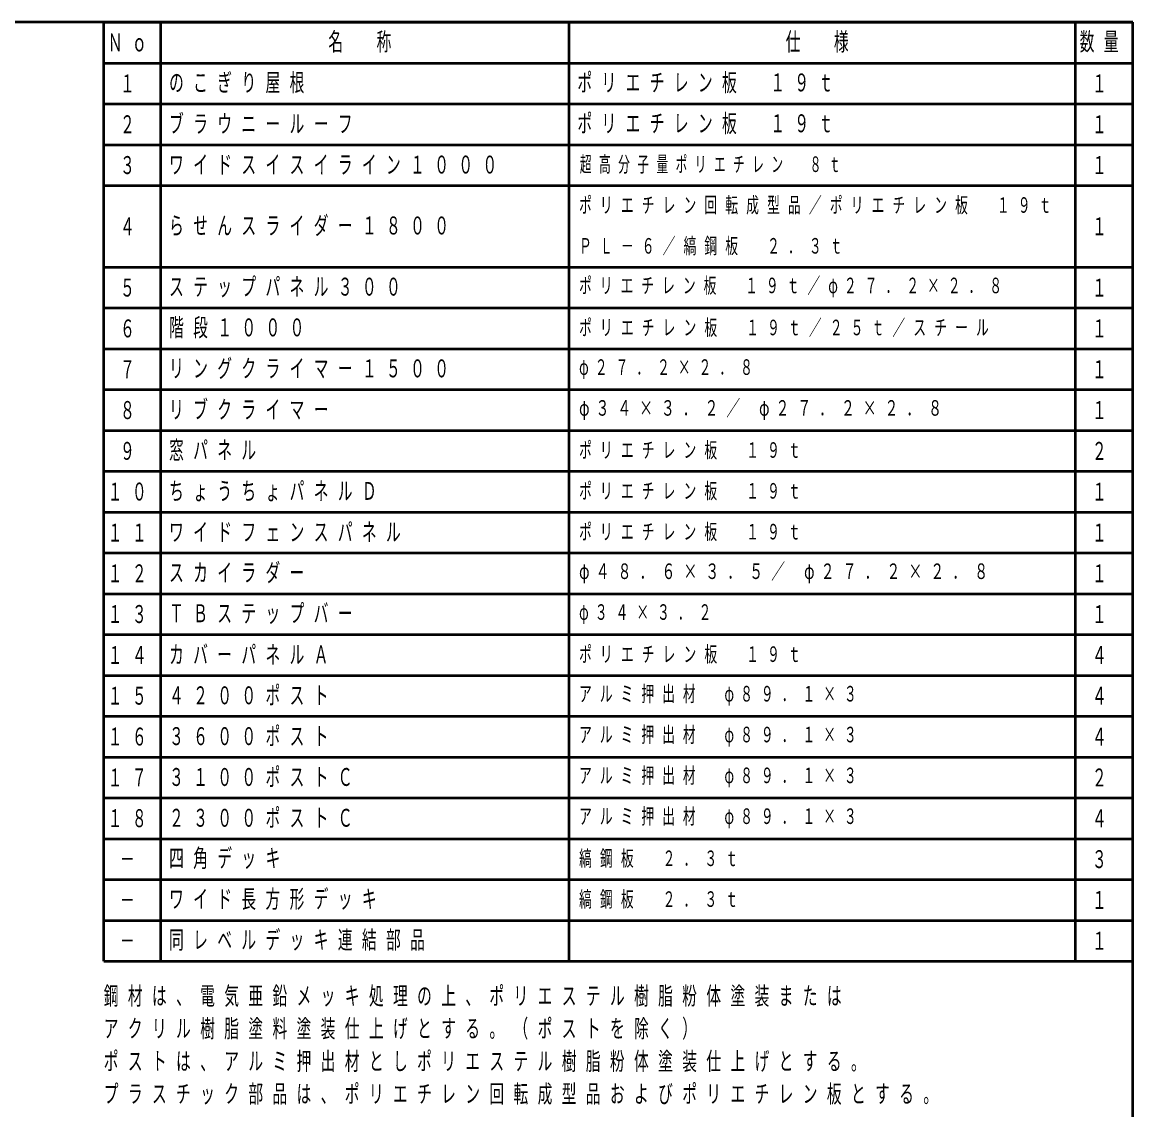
# Model space of a CAD drawing. Units: millimetres on the paper. Extents: x -385 to 0, y -594 to 267.
# Drawn here: x -136 to 0, y 133.8 to 267 of the extents above; entities that cross this region are included whole.
import ezdxf
from ezdxf.enums import TextEntityAlignment as Align

# ---------------------------------------------------------------- set-up
doc = ezdxf.new("R2010")
doc.units = ezdxf.units.MM
doc.layers.add('LY_1', color=140, linetype='Continuous', lineweight=50)
doc.styles.add('ＭＳ ゴシック', font='')
doc.styles.get('ＭＳ ゴシック').set_extended_font_data('MS Gothic')

msp = doc.modelspace()

# ---------------------------------------------------------------- linework, layer by layer
at = {"layer": 'LY_1', "color": 7}
for p, q in [((0, 267), (-385, 267)), ((0, 0), (0, 267))]:
    msp.add_line(p, q, dxfattribs=at)
at = {"layer": 'LY_1'}
for p, q in [((-126, 267), (0, 267)), ((-126, 152), (-126, 267)), ((-119, 152), (-119, 267)), ((-69, 152), (-69, 267)), ((-7, 152), (-7, 267)), ((0, 152), (0, 267)), ((-126, 262), (0, 262)), ((-126, 257), (0, 257)), ((-126, 252), (0, 252)), ((-126, 247), (0, 247)), ((-126, 237), (0, 237)), ((-126, 232), (0, 232)), ((-126, 227), (0, 227)), ((-126, 222), (0, 222)), ((-126, 217), (0, 217)), ((-126, 212), (0, 212)), ((-126, 207), (0, 207)), ((-126, 202), (0, 202)), ((-126, 197), (0, 197)), ((-126, 192), (0, 192)), ((-126, 187), (0, 187)), ((-126, 182), (0, 182)), ((-126, 177), (0, 177)), ((-126, 172), (0, 172)), ((-126, 167), (0, 167)), ((-126, 162), (0, 162)), ((-126, 157), (0, 157)), ((-126, 152), (0, 152))]:
    msp.add_line(p, q, dxfattribs=at)

# ---------------------------------------------------------------- texts
at = {"layer": 'LY_1', "color": 7, "style": 'ＭＳ ゴシック', "width": 0.6}
for s, p in [('１', (-124, 259.5)), ('１', (-5, 259.5)), ('２', (-124, 254.5)), ('１', (-5, 254.5)), ('３', (-124, 249.5)), ('１', (-5, 249.5)), ('４', (-124, 242)), ('１', (-5, 242)), ('５', (-124, 234.5)), ('１', (-5, 234.5)), ('６', (-124, 229.5)), ('１', (-5, 229.5)), ('７', (-124, 224.5)), ('１', (-5, 224.5)), ('８', (-124, 219.5)), ('１', (-5, 219.5)), ('９', (-124, 214.5)), ('２', (-5, 214.5)), ('１', (-5, 209.5)), ('１', (-5, 204.5)), ('１', (-5, 199.5)), ('１', (-5, 194.5)), ('４', (-5, 189.5)), ('４', (-5, 184.5)), ('４', (-5, 179.5)), ('２', (-5, 174.5)), ('４', (-5, 169.5)), ('－', (-124, 164.5)), ('３', (-5, 164.5)), ('１', (-5, 159.5)), ('－', (-124, 159.5)), ('１', (-5, 154.5)), ('－', (-124, 154.5))]:
    msp.add_text(s, height=2.199, dxfattribs=at).set_placement(p, align=Align.MIDDLE_LEFT)
at = {"layer": 'LY_1', "color": 7, "style": 'ＭＳ ゴシック'}
for s, insert, char_height, attachment_point in [('\\T1.64;\\W0.6;Ｎｏ', (-125.5, 264.5), 2.199, 4), ('\\T1.64;\\W0.6;名\u3000称', (-98.5, 264.5), 2.199, 4), ('\\T1.64;\\W0.6;仕\u3000様', (-42.5, 264.5), 2.199, 4), ('\\T1.64;\\W0.6;数量', (-6.5, 264.5), 2.199, 4), ('\\T1.64;\\W0.6;のこぎり屋根', (-118, 259.5), 2.199, 4), ('\\T1.64;\\W0.6;ポリエチレン板\u3000１９ｔ', (-68, 259.5), 2.199, 4), ('\\T1.64;\\W0.6;ブラウニールーフ', (-118, 254.5), 2.199, 4), ('\\T1.64;\\W0.6;ポリエチレン板\u3000１９ｔ', (-68, 254.5), 2.199, 4), ('\\T1.64;\\W0.6;ワイドスイスイライン１０００', (-118, 249.5), 2.199, 4), ('\\T1.64;\\W0.55;超高分子量ポリエチレン\u3000８ｔ', (-67.7, 249.5), 1.906, 4), ('\\T1.64;\\W0.6;ポリエチレン回転成型品／ポリエチレン板\u3000１９ｔ', (-67.8, 244.5), 1.906, 4), ('\\T1.64;\\W0.6;らせんスライダー１８００', (-118, 242), 2.199, 4), ('\\T1.64;\\W0.6;ＰＬ－６／縞鋼板\u3000２．３ｔ', (-67.8, 239.5), 1.906, 4), ('\\T1.64;\\W0.6;ステップパネル３００', (-118, 234.5), 2.199, 4), ('\\T1.63;\\W0.6;ポリエチレン板\u3000１９ｔ／φ２７．２×２．８', (-67.8, 234.5), 1.906, 4), ('\\T1.64;\\W0.6;階段１０００', (-118, 229.5), 2.199, 4), ('\\T1.64;\\W0.6;ポリエチレン板\u3000１９ｔ／２５ｔ／スチール', (-67.8, 229.5), 1.906, 4), ('\\T1.64;\\W0.6;リングクライマー１５００', (-118, 224.5), 2.199, 4), ('\\T1.63;\\W0.6;φ２７．２×２．８', (-67.8, 224.5), 1.906, 4), ('\\T1.64;\\W0.6;リブクライマー', (-118, 219.5), 2.199, 4), ('\\T1.58;\\W0.65;φ３４×３．２／\\~φ２７．２×２．８', (-67.8, 219.5), 1.906, 4), ('\\T1.64;\\W0.6;窓パネル', (-118, 214.5), 2.199, 4), ('\\T1.64;\\W0.6;ポリエチレン板\u3000１９ｔ', (-67.8, 214.5), 1.906, 4), ('\\T1.64;\\W0.6;ちょうちょパネルＤ', (-118, 209.5), 2.199, 4), ('\\T1.64;\\W0.6;ポリエチレン板\u3000１９ｔ', (-67.8, 209.5), 1.906, 4), ('\\T1.64;\\W0.6;１０', (-125.5, 209.5), 2.199, 4), ('\\T1.64;\\W0.6;１１', (-125.5, 204.5), 2.199, 4), ('\\T1.64;\\W0.6;ワイドフェンスパネル', (-118, 204.5), 2.199, 4), ('\\T1.64;\\W0.6;ポリエチレン板\u3000１９ｔ', (-67.8, 204.5), 1.906, 4), ('\\T1.64;\\W0.6;１２', (-125.5, 199.5), 2.199, 4), ('\\T1.64;\\W0.6;スカイラダー', (-118, 199.5), 2.199, 4), ('\\T1.59;\\W0.65;φ４８．６×３．５／\\~φ２７．２×２．８', (-67.8, 199.5), 1.906, 4), ('\\T1.64;\\W0.6;ＴＢステップバー', (-118, 194.5), 2.199, 4), ('\\T1.64;\\W0.6;１３', (-125.5, 194.5), 2.199, 4), ('\\T1.63;\\W0.6;φ３４×３．２', (-67.8, 194.5), 1.906, 4), ('\\T1.64;\\W0.6;１４', (-125.5, 189.5), 2.199, 4), ('\\T1.64;\\W0.6;カバーパネルＡ', (-118, 189.5), 2.199, 4), ('\\T1.64;\\W0.6;ポリエチレン板\u3000１９ｔ', (-67.8, 189.5), 1.906, 4), ('\\T1.64;\\W0.6;１５', (-125.5, 184.5), 2.199, 4), ('\\T1.64;\\W0.6;４２００ポスト', (-118, 184.5), 2.199, 4), ('\\T1.63;\\W0.6;アルミ押出材\u3000φ８９．１×３', (-67.8, 184.5), 1.906, 4), ('\\T1.64;\\W0.6;３６００ポスト', (-118, 179.5), 2.199, 4), ('\\T1.63;\\W0.6;アルミ押出材\u3000φ８９．１×３', (-67.8, 179.5), 1.906, 4), ('\\T1.64;\\W0.6;１６', (-125.5, 179.5), 2.199, 4), ('\\T1.64;\\W0.6;１７', (-125.5, 174.5), 2.199, 4), ('\\T1.64;\\W0.6;３１００ポストＣ', (-118, 174.5), 2.199, 4), ('\\T1.63;\\W0.6;アルミ押出材\u3000φ８９．１×３', (-67.8, 174.5), 1.906, 4), ('\\T1.64;\\W0.6;１８', (-125.5, 169.5), 2.199, 4), ('\\T1.64;\\W0.6;２３００ポストＣ', (-118, 169.5), 2.199, 4), ('\\T1.63;\\W0.6;アルミ押出材\u3000φ８９．１×３', (-67.8, 169.5), 1.906, 4), ('\\T1.64;\\W0.6;四角デッキ', (-118, 164.5), 2.199, 4), ('\\T1.64;\\W0.6;縞鋼板\u3000２．３ｔ', (-67.8, 164.5), 1.906, 4), ('\\T1.64;\\W0.6;ワイド長方形デッキ', (-118, 159.5), 2.199, 4), ('\\T1.64;\\W0.6;縞鋼板\u3000２．３ｔ', (-67.8, 159.5), 1.906, 4), ('\\T1.64;\\W0.6;同レベルデッキ連結部品', (-118, 154.5), 2.199, 4), ('\\T1.64;\\W0.6;鋼材は、電気亜鉛メッキ処理の上、ポリエステル樹脂粉体塗装または', (-126, 148.864), 2.199, 1), ('\\T1.64;\\W0.6;アクリル樹脂塗料塗装仕上げとする。（ポストを除く）', (-126, 144.864), 2.199, 1), ('\\T1.64;\\W0.6;ポストは、アルミ押出材としポリエステル樹脂粉体塗装仕上げとする。', (-126, 140.864), 2.199, 1), ('\\T1.64;\\W0.6;プラスチック部品は、ポリエチレン回転成型品およびポリエチレン板とする。', (-126, 136.864), 2.199, 1)]:
    msp.add_mtext(s, dxfattribs=dict(at, insert=insert, char_height=char_height, attachment_point=attachment_point))

doc.saveas('drawing.dxf')
